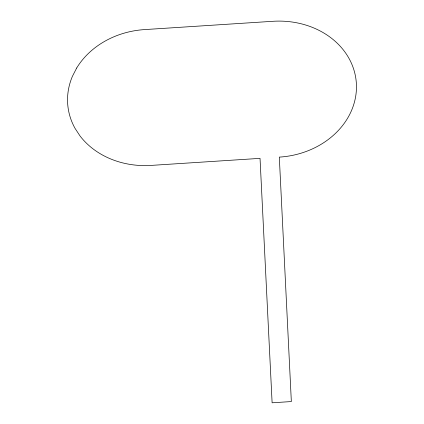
<?xml version="1.0" encoding="UTF-8"?>
<svg xmlns="http://www.w3.org/2000/svg" width="424" height="424" viewBox="0 0 424 424"><rect width="100%" height="100%" fill="white"/><g stroke="black" fill="none" stroke-linecap="round" stroke-linejoin="round"><path stroke-width="0.64" d="M76.665 68.041L72.425 76.309A80.306 67.957 -5.9 0 0 74.99 128.276L80.019 135.945A80.306 67.957 -5.9 0 0 151.077 165.408L260.034 158.364L272.113 402.8L291.341 401.555L279.31 157.113A80.306 67.957 -5.9 0 0 356.399 84.153A80.306 67.957 -5.9 0 0 272.924 21.295L144.372 29.606A80.306 67.957 -5.9 0 0 76.665 68.041"/></g></svg>
